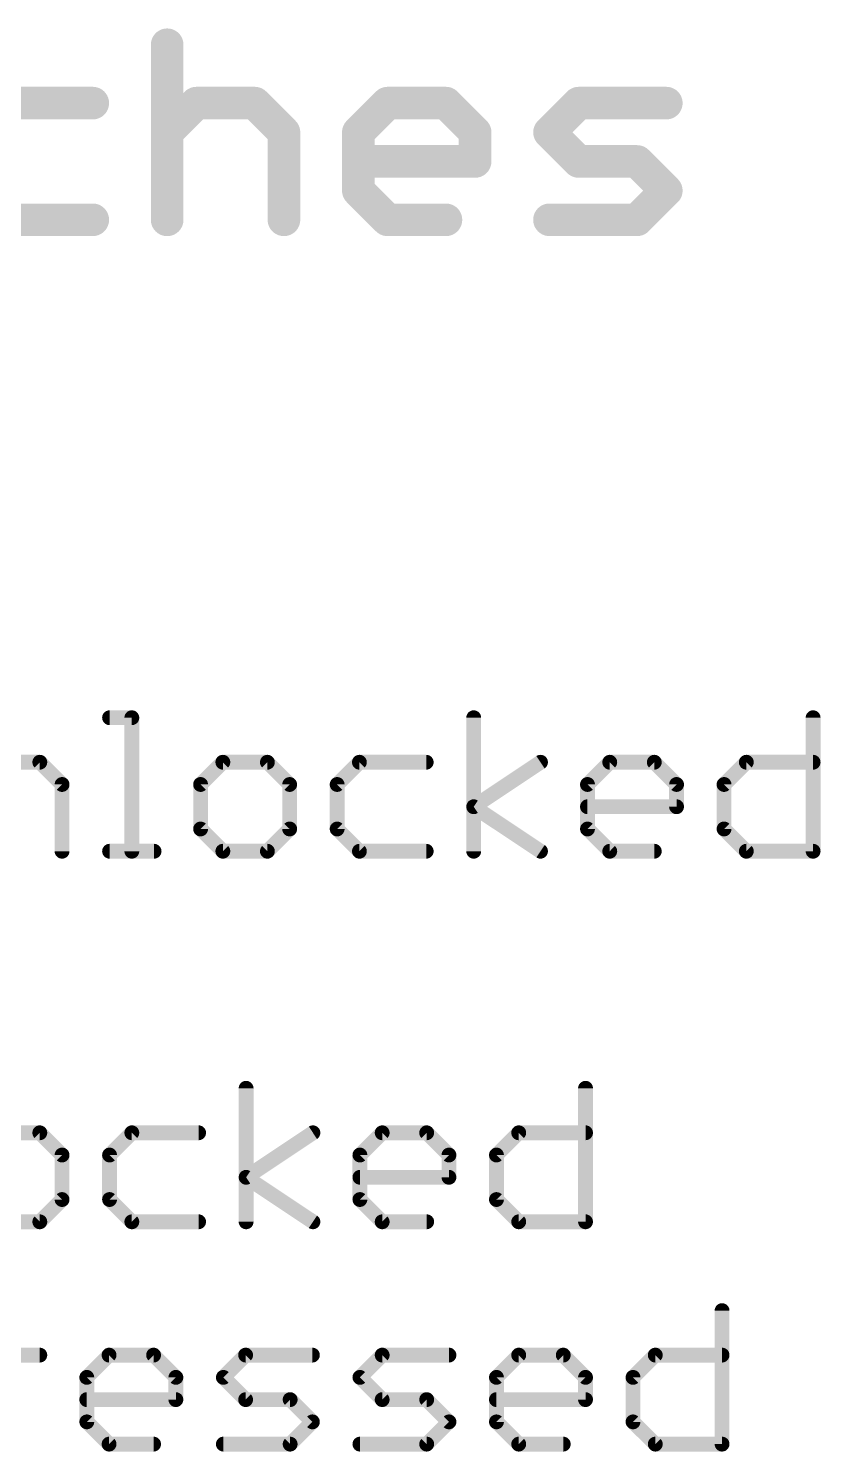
# Model space of a CAD drawing. Extents: x -44 to 63, y -10 to 34.
# Drawn here: x 18.18 to 24.96, y 21.78 to 33.97 of the extents above; entities that cross this region are included whole.
import ezdxf

# ---------------------------------------------------------------- set-up
doc = ezdxf.new("R2010")
doc.units = 0
doc.layers.add('47', color=253, linetype='CONTINUOUS')
doc.layers.add('51', color=53, linetype='CONTINUOUS')

msp = doc.modelspace()

# ---------------------------------------------------------------- linework, layer by layer
at = {"layer": '47', "const_width": 0.2794}
for points in [[(19.3675, 33.8341), (19.3675, 32.3342)], [(18.7303, 33.3341), (17.9804, 33.3341)], [(19.3675, 33.0841), (19.6175, 33.3341)], [(19.6175, 33.3341), (20.1175, 33.3341)], [(20.1175, 33.3341), (20.3675, 33.0841)], [(21.0047, 33.0841), (21.2547, 33.3341)], [(21.2547, 33.3341), (21.7546, 33.3341)], [(21.7546, 33.3341), (22.0046, 33.0841)], [(22.6418, 33.0841), (22.8918, 33.3341)], [(22.8918, 33.3341), (23.6418, 33.3341)], [(20.3675, 33.0841), (20.3675, 32.3342)], [(21.0047, 32.5842), (21.0047, 33.0841)], [(22.0046, 33.0841), (22.0046, 32.8342)], [(22.8918, 32.8342), (22.6418, 33.0841)], [(22.0046, 32.8342), (21.0047, 32.8342)], [(23.3918, 32.8342), (22.8918, 32.8342)], [(23.6418, 32.5842), (23.3918, 32.8342)], [(21.2547, 32.3342), (21.0047, 32.5842)], [(23.3918, 32.3342), (23.6418, 32.5842)], [(17.9804, 32.3342), (18.7303, 32.3342)], [(21.7546, 32.3342), (21.2547, 32.3342)], [(22.6418, 32.3342), (23.3918, 32.3342)]]:
    msp.add_lwpolyline(points, dxfattribs=at)
at = {"layer": '47', "const_width": 0.1397}
for points in [[(19.4374, 33.8341, 1), (19.2977, 33.8341)], [(18.7303, 33.2643, 1), (18.7303, 33.404)], [(19.6175, 33.404, 1), (19.6175, 33.2643)], [(19.6669, 33.2847, 1), (19.5681, 33.3835)], [(20.1669, 33.3835, 1), (20.0681, 33.2847)], [(20.1175, 33.2643, 1), (20.1175, 33.404)], [(21.2547, 33.404, 1), (21.2547, 33.2643)], [(21.3041, 33.2847, 1), (21.2053, 33.3835)], [(21.804, 33.3835, 1), (21.7052, 33.2847)], [(21.7546, 33.2643, 1), (21.7546, 33.404)], [(22.8918, 33.404, 1), (22.8918, 33.2643)], [(22.9412, 33.2847, 1), (22.8424, 33.3835)], [(23.6418, 33.2643, 1), (23.6418, 33.404)], [(19.3181, 33.1335, 1), (19.4169, 33.0347)], [(20.4373, 33.0841, 1), (20.2976, 33.0841)], [(20.3181, 33.0347, 1), (20.4168, 33.1335)], [(21.0745, 33.0841, 1), (20.9348, 33.0841)], [(20.9553, 33.1335, 1), (21.0541, 33.0347)], [(22.0745, 33.0841, 1), (21.9348, 33.0841)], [(21.9552, 33.0347, 1), (22.054, 33.1335)], [(22.6912, 33.1335, 1), (22.5925, 33.0347)], [(22.5925, 33.1335, 1), (22.6912, 33.0347)], [(21.0047, 32.904, 1), (21.0047, 32.7643)], [(22.0046, 32.7643, 1), (22.0046, 32.904)], [(22.8918, 32.904, 1), (22.8918, 32.7643)], [(22.8424, 32.7848, 1), (22.9412, 32.8836)], [(23.4412, 32.8836, 1), (23.3424, 32.7848)], [(23.3918, 32.7643, 1), (23.3918, 32.904)], [(21.9348, 32.8342, 1), (22.0745, 32.8342)], [(21.0541, 32.6336, 1), (20.9553, 32.5348)], [(23.6912, 32.5348, 1), (23.5924, 32.6336)], [(23.5924, 32.5348, 1), (23.6912, 32.6336)], [(20.9348, 32.5842, 1), (21.0745, 32.5842)], [(18.7303, 32.2644, 1), (18.7303, 32.4041)], [(21.2547, 32.4041, 1), (21.2547, 32.2644)], [(21.2053, 32.2848, 1), (21.3041, 32.3836)], [(21.7546, 32.2644, 1), (21.7546, 32.4041)], [(22.6418, 32.4041, 1), (22.6418, 32.2644)], [(23.3424, 32.3836, 1), (23.4412, 32.2848)], [(23.3918, 32.2644, 1), (23.3918, 32.4041)], [(19.2977, 32.3342, 1), (19.4374, 32.3342)], [(20.2976, 32.3342, 1), (20.4373, 32.3342)]]:
    msp.add_lwpolyline(points, format="xyb", dxfattribs=at)
at = {"layer": '51', "const_width": 0.127}
for points in [[(18.8742, 28.068), (19.0649, 28.068)], [(19.0649, 28.068), (19.0649, 26.924)], [(21.9926, 26.924), (21.9926, 28.068)], [(24.8991, 28.068), (24.8991, 26.924)], [(17.7048, 27.6867), (18.2768, 27.6867)], [(18.2768, 27.6867), (18.4674, 27.496)], [(19.8445, 27.6867), (19.6538, 27.496)], [(20.2258, 27.6867), (19.8445, 27.6867)], [(20.4164, 27.496), (20.2258, 27.6867)], [(21.0139, 27.6867), (20.8232, 27.496)], [(21.5858, 27.6867), (21.0139, 27.6867)], [(21.9926, 27.3053), (22.5646, 27.6867)], [(22.9671, 27.496), (23.1577, 27.6867)], [(23.1577, 27.6867), (23.5391, 27.6867)], [(23.5391, 27.6867), (23.7297, 27.496)], [(24.1365, 27.496), (24.3271, 27.6867)], [(24.3271, 27.6867), (24.8991, 27.6867)], [(18.4674, 27.496), (18.4674, 26.924)], [(19.6538, 27.496), (19.6538, 27.1147)], [(20.4164, 27.1147), (20.4164, 27.496)], [(20.8232, 27.496), (20.8232, 27.1147)], [(22.9671, 27.1147), (22.9671, 27.496)], [(23.7297, 27.496), (23.7297, 27.3053)], [(24.1365, 27.1147), (24.1365, 27.496)], [(22.5646, 26.924), (21.9926, 27.3053)], [(23.7297, 27.3053), (22.9671, 27.3053)], [(19.6538, 27.1147), (19.8445, 26.924)], [(20.2258, 26.924), (20.4164, 27.1147)], [(20.8232, 27.1147), (21.0139, 26.924)], [(23.1577, 26.924), (22.9671, 27.1147)], [(24.3271, 26.924), (24.1365, 27.1147)], [(18.8742, 26.924), (19.2555, 26.924)], [(19.8445, 26.924), (20.2258, 26.924)], [(21.0139, 26.924), (21.5858, 26.924)], [(23.5391, 26.924), (23.1577, 26.924)], [(24.8991, 26.924), (24.3271, 26.924)], [(20.0436, 23.749), (20.0436, 24.893)], [(22.9501, 24.893), (22.9501, 23.749)], [(18.2768, 24.5116), (17.8955, 24.5116)], [(18.4674, 24.321), (18.2768, 24.5116)], [(19.0649, 24.5116), (18.8742, 24.321)], [(19.6368, 24.5116), (19.0649, 24.5116)], [(20.0436, 24.1303), (20.6156, 24.5116)], [(21.0181, 24.321), (21.2088, 24.5116)], [(21.2088, 24.5116), (21.5901, 24.5116)], [(21.5901, 24.5116), (21.7807, 24.321)], [(22.1875, 24.321), (22.3781, 24.5116)], [(22.3781, 24.5116), (22.9501, 24.5116)], [(18.4674, 23.9397), (18.4674, 24.321)], [(18.8742, 24.321), (18.8742, 23.9397)], [(21.0181, 23.9397), (21.0181, 24.321)], [(21.7807, 24.321), (21.7807, 24.1303)], [(22.1875, 23.9397), (22.1875, 24.321)], [(20.6156, 23.749), (20.0436, 24.1303)], [(21.7807, 24.1303), (21.0181, 24.1303)], [(18.2768, 23.749), (18.4674, 23.9397)], [(18.8742, 23.9397), (19.0649, 23.749)], [(21.2088, 23.749), (21.0181, 23.9397)], [(22.3781, 23.749), (22.1875, 23.9397)], [(17.8955, 23.749), (18.2768, 23.749)], [(19.0649, 23.749), (19.6368, 23.749)], [(21.5901, 23.749), (21.2088, 23.749)], [(22.9501, 23.749), (22.3781, 23.749)], [(24.1195, 22.988), (24.1195, 21.844)], [(18.0861, 22.6067), (18.2768, 22.6067)], [(18.6793, 22.416), (18.87, 22.6067)], [(18.87, 22.6067), (19.2513, 22.6067)], [(19.2513, 22.6067), (19.4419, 22.416)], [(19.8487, 22.416), (20.0394, 22.6067)], [(20.0394, 22.6067), (20.6113, 22.6067)], [(21.0181, 22.416), (21.2088, 22.6067)], [(21.2088, 22.6067), (21.7807, 22.6067)], [(22.1875, 22.416), (22.3781, 22.6067)], [(22.3781, 22.6067), (22.7595, 22.6067)], [(22.7595, 22.6067), (22.9501, 22.416)], [(23.3569, 22.416), (23.5475, 22.6067)], [(23.5475, 22.6067), (24.1195, 22.6067)], [(18.6793, 22.0347), (18.6793, 22.416)], [(19.4419, 22.416), (19.4419, 22.2253)], [(20.0394, 22.2253), (19.8487, 22.416)], [(21.2088, 22.2253), (21.0181, 22.416)], [(22.1875, 22.0347), (22.1875, 22.416)], [(22.9501, 22.416), (22.9501, 22.2253)], [(23.3569, 22.0347), (23.3569, 22.416)], [(19.4419, 22.2253), (18.6793, 22.2253)], [(20.4207, 22.2253), (20.0394, 22.2253)], [(20.6113, 22.0347), (20.4207, 22.2253)], [(21.5901, 22.2253), (21.2088, 22.2253)], [(21.7807, 22.0347), (21.5901, 22.2253)], [(22.9501, 22.2253), (22.1875, 22.2253)], [(18.87, 21.844), (18.6793, 22.0347)], [(20.4207, 21.844), (20.6113, 22.0347)], [(21.5901, 21.844), (21.7807, 22.0347)], [(22.3781, 21.844), (22.1875, 22.0347)], [(23.5475, 21.844), (23.3569, 22.0347)], [(19.2513, 21.844), (18.87, 21.844)], [(19.8487, 21.844), (20.4207, 21.844)], [(21.0181, 21.844), (21.5901, 21.844)], [(22.7595, 21.844), (22.3781, 21.844)], [(24.1195, 21.844), (23.5475, 21.844)]]:
    msp.add_lwpolyline(points, dxfattribs=at)
at = {"layer": '51', "const_width": 0.0635}
for points in [[(18.8742, 28.0997, 1), (18.8742, 28.0362)], [(19.0966, 28.068, 1), (19.0331, 28.068)], [(19.0649, 28.0362, 1), (19.0649, 28.0997)], [(22.0243, 28.068, 1), (21.9608, 28.068)], [(24.9309, 28.068, 1), (24.8674, 28.068)], [(18.2992, 27.7091, 1), (18.2543, 27.6642)], [(18.2768, 27.6549, 1), (18.2768, 27.7184)], [(19.8445, 27.7184, 1), (19.8445, 27.6549)], [(19.8669, 27.6642, 1), (19.822, 27.7091)], [(20.2482, 27.7091, 1), (20.2033, 27.6642)], [(20.2258, 27.6549, 1), (20.2258, 27.7184)], [(21.0139, 27.7184, 1), (21.0139, 27.6549)], [(21.0363, 27.6642, 1), (20.9914, 27.7091)], [(21.5858, 27.6549, 1), (21.5858, 27.7184)], [(22.5822, 27.6602, 1), (22.547, 27.7131)], [(23.1577, 27.7184, 1), (23.1577, 27.6549)], [(23.1802, 27.6642, 1), (23.1353, 27.7091)], [(23.5615, 27.7091, 1), (23.5166, 27.6642)], [(23.5391, 27.6549, 1), (23.5391, 27.7184)], [(24.3271, 27.7184, 1), (24.3271, 27.6549)], [(24.3496, 27.6642, 1), (24.3047, 27.7091)], [(24.8991, 27.6549, 1), (24.8991, 27.7184)], [(18.4992, 27.496, 1), (18.4357, 27.496)], [(19.6855, 27.496, 1), (19.622, 27.496)], [(20.4482, 27.496, 1), (20.3847, 27.496)], [(20.8549, 27.496, 1), (20.7914, 27.496)], [(22.9988, 27.496, 1), (22.9353, 27.496)], [(23.7615, 27.496, 1), (23.698, 27.496)], [(24.1682, 27.496, 1), (24.1047, 27.496)], [(18.445, 27.4735, 1), (18.4899, 27.5184)], [(19.6313, 27.5184, 1), (19.6762, 27.4735)], [(20.394, 27.4735, 1), (20.4389, 27.5184)], [(20.8007, 27.5184, 1), (20.8456, 27.4735)], [(22.9446, 27.5184, 1), (22.9895, 27.4735)], [(23.7073, 27.4735, 1), (23.7522, 27.5184)], [(24.114, 27.5184, 1), (24.1589, 27.4735)], [(22.0102, 27.3317, 1), (21.975, 27.2789)], [(21.975, 27.3317, 1), (22.0102, 27.2789)], [(22.9671, 27.3371, 1), (22.9671, 27.2736)], [(23.698, 27.3053, 1), (23.7615, 27.3053)], [(23.7297, 27.2736, 1), (23.7297, 27.3371)], [(19.6762, 27.1371, 1), (19.6313, 27.0922)], [(19.622, 27.1147, 1), (19.6855, 27.1147)], [(20.3847, 27.1147, 1), (20.4482, 27.1147)], [(20.4389, 27.0922, 1), (20.394, 27.1371)], [(20.7914, 27.1147, 1), (20.8549, 27.1147)], [(20.8456, 27.1371, 1), (20.8007, 27.0922)], [(22.9895, 27.1371, 1), (22.9446, 27.0922)], [(22.9353, 27.1147, 1), (22.9988, 27.1147)], [(24.1589, 27.1371, 1), (24.114, 27.0922)], [(24.1047, 27.1147, 1), (24.1682, 27.1147)], [(18.4357, 26.924, 1), (18.4992, 26.924)], [(18.8742, 26.9558, 1), (18.8742, 26.8923)], [(19.0331, 26.924, 1), (19.0966, 26.924)], [(19.2555, 26.8923, 1), (19.2555, 26.9558)], [(19.8445, 26.9558, 1), (19.8445, 26.8923)], [(19.822, 26.9015, 1), (19.8669, 26.9465)], [(20.2033, 26.9465, 1), (20.2482, 26.9015)], [(20.2258, 26.8923, 1), (20.2258, 26.9558)], [(21.0139, 26.9558, 1), (21.0139, 26.8923)], [(20.9914, 26.9015, 1), (21.0363, 26.9465)], [(21.5858, 26.8923, 1), (21.5858, 26.9558)], [(21.9608, 26.924, 1), (22.0243, 26.924)], [(22.547, 26.8976, 1), (22.5822, 26.9504)], [(23.1577, 26.9558, 1), (23.1577, 26.8923)], [(23.1353, 26.9015, 1), (23.1802, 26.9465)], [(23.5391, 26.8923, 1), (23.5391, 26.9558)], [(24.3271, 26.9558, 1), (24.3271, 26.8923)], [(24.3047, 26.9015, 1), (24.3496, 26.9465)], [(24.8674, 26.924, 1), (24.9309, 26.924)], [(24.8991, 26.8923, 1), (24.8991, 26.9558)], [(20.0753, 24.893, 1), (20.0118, 24.893)], [(22.9819, 24.893, 1), (22.9184, 24.893)], [(18.2992, 24.5341, 1), (18.2543, 24.4892)], [(18.2768, 24.4799, 1), (18.2768, 24.5434)], [(19.0649, 24.5434, 1), (19.0649, 24.4799)], [(19.0873, 24.4892, 1), (19.0424, 24.5341)], [(19.6368, 24.4799, 1), (19.6368, 24.5434)], [(20.6332, 24.4852, 1), (20.598, 24.5381)], [(21.2088, 24.5434, 1), (21.2088, 24.4799)], [(21.2312, 24.4892, 1), (21.1863, 24.5341)], [(21.6125, 24.5341, 1), (21.5676, 24.4892)], [(21.5901, 24.4799, 1), (21.5901, 24.5434)], [(22.3781, 24.5434, 1), (22.3781, 24.4799)], [(22.4006, 24.4892, 1), (22.3557, 24.5341)], [(22.9501, 24.4799, 1), (22.9501, 24.5434)], [(18.4992, 24.321, 1), (18.4357, 24.321)], [(18.445, 24.2985, 1), (18.4899, 24.3434)], [(18.9059, 24.321, 1), (18.8424, 24.321)], [(18.8517, 24.3434, 1), (18.8966, 24.2985)], [(21.0498, 24.321, 1), (20.9863, 24.321)], [(20.9956, 24.3434, 1), (21.0405, 24.2985)], [(21.8125, 24.321, 1), (21.749, 24.321)], [(21.7583, 24.2985, 1), (21.8032, 24.3434)], [(22.2192, 24.321, 1), (22.1557, 24.321)], [(22.165, 24.3434, 1), (22.2099, 24.2985)], [(20.0612, 24.1567, 1), (20.026, 24.1039)], [(20.026, 24.1567, 1), (20.0612, 24.1039)], [(21.0181, 24.1621, 1), (21.0181, 24.0986)], [(21.749, 24.1303, 1), (21.8125, 24.1303)], [(21.7807, 24.0986, 1), (21.7807, 24.1621)], [(18.4357, 23.9397, 1), (18.4992, 23.9397)], [(18.4899, 23.9172, 1), (18.445, 23.9621)], [(18.8966, 23.9621, 1), (18.8517, 23.9172)], [(18.8424, 23.9397, 1), (18.9059, 23.9397)], [(21.0405, 23.9621, 1), (20.9956, 23.9172)], [(20.9863, 23.9397, 1), (21.0498, 23.9397)], [(22.1557, 23.9397, 1), (22.2192, 23.9397)], [(22.2099, 23.9621, 1), (22.165, 23.9172)], [(18.2543, 23.7715, 1), (18.2992, 23.7265)], [(18.2768, 23.7173, 1), (18.2768, 23.7808)], [(19.0649, 23.7808, 1), (19.0649, 23.7173)], [(19.0424, 23.7265, 1), (19.0873, 23.7715)], [(19.6368, 23.7173, 1), (19.6368, 23.7808)], [(20.0118, 23.749, 1), (20.0753, 23.749)], [(20.598, 23.7226, 1), (20.6332, 23.7754)], [(21.2088, 23.7808, 1), (21.2088, 23.7173)], [(21.1863, 23.7265, 1), (21.2312, 23.7715)], [(21.5901, 23.7173, 1), (21.5901, 23.7808)], [(22.3781, 23.7808, 1), (22.3781, 23.7173)], [(22.3557, 23.7265, 1), (22.4006, 23.7715)], [(22.9184, 23.749, 1), (22.9819, 23.749)], [(22.9501, 23.7173, 1), (22.9501, 23.7808)], [(24.1513, 22.988, 1), (24.0878, 22.988)], [(18.2768, 22.5749, 1), (18.2768, 22.6384)], [(18.87, 22.6384, 1), (18.87, 22.5749)], [(18.8924, 22.5842, 1), (18.8475, 22.6291)], [(19.2737, 22.6291, 1), (19.2288, 22.5842)], [(19.2513, 22.5749, 1), (19.2513, 22.6384)], [(20.0394, 22.6384, 1), (20.0394, 22.5749)], [(20.0618, 22.5842, 1), (20.0169, 22.6291)], [(20.6113, 22.5749, 1), (20.6113, 22.6384)], [(21.2088, 22.6384, 1), (21.2088, 22.5749)], [(21.2312, 22.5842, 1), (21.1863, 22.6291)], [(21.7807, 22.5749, 1), (21.7807, 22.6384)], [(22.3781, 22.6384, 1), (22.3781, 22.5749)], [(22.4006, 22.5842, 1), (22.3557, 22.6291)], [(22.7819, 22.6291, 1), (22.737, 22.5842)], [(22.7595, 22.5749, 1), (22.7595, 22.6384)], [(23.5475, 22.6384, 1), (23.5475, 22.5749)], [(23.57, 22.5842, 1), (23.5251, 22.6291)], [(24.1195, 22.5749, 1), (24.1195, 22.6384)], [(18.711, 22.416, 1), (18.6475, 22.416)], [(18.6568, 22.4384, 1), (18.7017, 22.3935)], [(19.4737, 22.416, 1), (19.4102, 22.416)], [(19.4195, 22.3935, 1), (19.4644, 22.4384)], [(19.8711, 22.4384, 1), (19.8262, 22.3935)], [(19.8262, 22.4384, 1), (19.8711, 22.3935)], [(21.0405, 22.4384, 1), (20.9956, 22.3935)], [(20.9956, 22.4384, 1), (21.0405, 22.3935)], [(22.2192, 22.416, 1), (22.1557, 22.416)], [(22.165, 22.4384, 1), (22.2099, 22.3935)], [(22.9819, 22.416, 1), (22.9184, 22.416)], [(22.9277, 22.3935, 1), (22.9726, 22.4384)], [(23.3886, 22.416, 1), (23.3251, 22.416)], [(23.3344, 22.4384, 1), (23.3793, 22.3935)], [(18.6793, 22.2571, 1), (18.6793, 22.1936)], [(19.4102, 22.2253, 1), (19.4737, 22.2253)], [(19.4419, 22.1936, 1), (19.4419, 22.2571)], [(20.0394, 22.2571, 1), (20.0394, 22.1936)], [(20.0169, 22.2029, 1), (20.0618, 22.2478)], [(20.4431, 22.2478, 1), (20.3982, 22.2029)], [(20.4207, 22.1936, 1), (20.4207, 22.2571)], [(21.2088, 22.2571, 1), (21.2088, 22.1936)], [(21.1863, 22.2029, 1), (21.2312, 22.2478)], [(21.6125, 22.2478, 1), (21.5676, 22.2029)], [(21.5901, 22.1936, 1), (21.5901, 22.2571)], [(22.1875, 22.2571, 1), (22.1875, 22.1936)], [(22.9184, 22.2253, 1), (22.9819, 22.2253)], [(22.9501, 22.1936, 1), (22.9501, 22.2571)], [(18.7017, 22.0571, 1), (18.6568, 22.0122)], [(20.6338, 22.0122, 1), (20.5889, 22.0571)], [(20.5889, 22.0122, 1), (20.6338, 22.0571)], [(21.8032, 22.0122, 1), (21.7583, 22.0571)], [(21.7583, 22.0122, 1), (21.8032, 22.0571)], [(22.2099, 22.0571, 1), (22.165, 22.0122)], [(23.3793, 22.0571, 1), (23.3344, 22.0122)], [(18.6475, 22.0347, 1), (18.711, 22.0347)], [(22.1557, 22.0347, 1), (22.2192, 22.0347)], [(23.3251, 22.0347, 1), (23.3886, 22.0347)], [(18.87, 21.8758, 1), (18.87, 21.8123)], [(18.8475, 21.8215, 1), (18.8924, 21.8665)], [(19.2513, 21.8123, 1), (19.2513, 21.8758)], [(19.8487, 21.8758, 1), (19.8487, 21.8123)], [(20.3982, 21.8665, 1), (20.4431, 21.8215)], [(20.4207, 21.8123, 1), (20.4207, 21.8758)], [(21.0181, 21.8758, 1), (21.0181, 21.8123)], [(21.5676, 21.8665, 1), (21.6125, 21.8215)], [(21.5901, 21.8123, 1), (21.5901, 21.8758)], [(22.3781, 21.8758, 1), (22.3781, 21.8123)], [(22.3557, 21.8215, 1), (22.4006, 21.8665)], [(22.7595, 21.8123, 1), (22.7595, 21.8758)], [(23.5475, 21.8758, 1), (23.5475, 21.8123)], [(23.5251, 21.8215, 1), (23.57, 21.8665)], [(24.0878, 21.844, 1), (24.1513, 21.844)], [(24.1195, 21.8123, 1), (24.1195, 21.8758)]]:
    msp.add_lwpolyline(points, format="xyb", dxfattribs=at)

doc.saveas('drawing.dxf')
